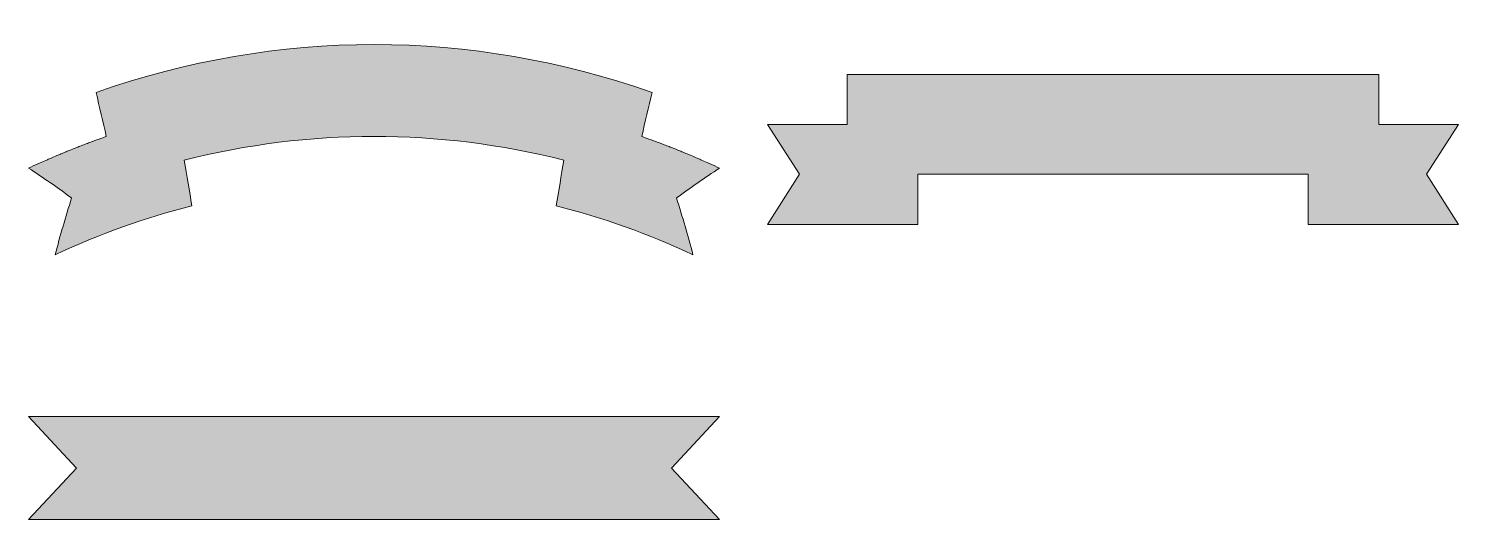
# Model space of a CAD drawing. Header units: inches. Extents: x 0 to 20.7, y -7.3 to -0.2.
import ezdxf

# ---------------------------------------------------------------- set-up
doc = ezdxf.new("R2010")
doc.units = ezdxf.units.IN
doc.header["$MEASUREMENT"] = 0
doc.layers.add('Layer 1', color=7, linetype='Continuous')

msp = doc.modelspace()

# ---------------------------------------------------------------- hatches: boundary and pattern name
at = {"layer": 'Layer 1', "true_color": 0x231f20}
h = msp.add_hatch(color=250, dxfattribs=at)
h.dxf.hatch_style = 2
edge = h.paths.add_edge_path()
edge.add_spline(control_points=[(10, -2.225), (9.955, -2.204), (9.91, -2.184), (9.864, -2.163), (9.849, -2.156), (9.834, -2.15), (9.819, -2.143), (9.789, -2.13), (9.759, -2.116), (9.728, -2.103), (9.71, -2.095), (9.693, -2.087), (9.675, -2.08), (9.647, -2.068), (9.619, -2.056), (9.592, -2.044), (9.573, -2.036), (9.554, -2.028), (9.534, -2.02), (9.508, -2.009), (9.482, -1.998), (9.455, -1.987), (9.435, -1.979), (9.415, -1.971), (9.395, -1.963), (9.37, -1.953), (9.344, -1.942), (9.318, -1.932), (9.298, -1.924), (9.277, -1.916), (9.256, -1.908), (9.231, -1.898), (9.206, -1.889), (9.181, -1.879), (9.16, -1.871), (9.139, -1.863), (9.117, -1.855), (9.093, -1.846), (9.068, -1.837), (9.044, -1.828), (9.022, -1.82), (9, -1.812), (8.978, -1.804), (8.954, -1.795), (8.93, -1.786), (8.906, -1.778), (8.896, -1.774), (8.885, -1.771), (8.875, -1.767), (8.924, -1.554), (8.974, -1.341), (9.023, -1.128), (6.394, -0.205), (3.606, -0.205), (0.977, -1.128), (1.026, -1.341), (1.076, -1.554), (1.125, -1.767), (1.115, -1.771), (1.105, -1.774), (1.095, -1.778), (1.07, -1.786), (1.046, -1.795), (1.021, -1.804), (1, -1.812), (0.978, -1.82), (0.957, -1.827), (0.932, -1.837), (0.907, -1.846), (0.882, -1.855), (0.861, -1.863), (0.84, -1.871), (0.819, -1.879), (0.794, -1.889), (0.769, -1.898), (0.743, -1.908), (0.723, -1.916), (0.702, -1.924), (0.682, -1.932), (0.656, -1.942), (0.63, -1.953), (0.604, -1.963), (0.585, -1.971), (0.565, -1.979), (0.545, -1.987), (0.518, -1.998), (0.492, -2.009), (0.465, -2.02), (0.446, -2.028), (0.427, -2.036), (0.408, -2.044), (0.38, -2.056), (0.353, -2.068), (0.325, -2.08), (0.307, -2.088), (0.289, -2.095), (0.272, -2.103), (0.241, -2.116), (0.211, -2.13), (0.18, -2.143), (0.165, -2.15), (0.15, -2.156), (0.136, -2.163), (0.09, -2.184), (0.045, -2.204), (0, -2.225), (0.212, -2.363), (0.42, -2.507), (0.622, -2.657), (0.536, -2.93), (0.457, -3.204), (0.384, -3.478), (1.032, -3.177), (1.694, -2.941), (2.364, -2.771), (2.327, -2.551), (2.29, -2.331), (2.253, -2.11), (4.065, -1.65), (5.935, -1.65), (7.747, -2.11), (7.71, -2.331), (7.673, -2.551), (7.636, -2.771), (8.306, -2.941), (8.968, -3.177), (9.616, -3.478), (9.543, -3.204), (9.464, -2.93), (9.378, -2.657), (9.58, -2.507), (9.788, -2.363), (10, -2.225)], knot_values=[0, 0, 0, 0, 0.013889, 0.013889, 0.013889, 0.027778, 0.027778, 0.027778, 0.041667, 0.041667, 0.041667, 0.055556, 0.055556, 0.055556, 0.069444, 0.069444, 0.069444, 0.083333, 0.083333, 0.083333, 0.097222, 0.097222, 0.097222, 0.111111, 0.111111, 0.111111, 0.125, 0.125, 0.125, 0.138889, 0.138889, 0.138889, 0.152778, 0.152778, 0.152778, 0.166667, 0.166667, 0.166667, 0.180556, 0.180556, 0.180556, 0.194444, 0.194444, 0.194444, 0.208333, 0.208333, 0.208333, 0.222222, 0.222222, 0.222222, 0.236111, 0.236111, 0.236111, 0.25, 0.25, 0.25, 0.263889, 0.263889, 0.263889, 0.277778, 0.277778, 0.277778, 0.291667, 0.291667, 0.291667, 0.305556, 0.305556, 0.305556, 0.319444, 0.319444, 0.319444, 0.333333, 0.333333, 0.333333, 0.347222, 0.347222, 0.347222, 0.361111, 0.361111, 0.361111, 0.375, 0.375, 0.375, 0.388889, 0.388889, 0.388889, 0.402778, 0.402778, 0.402778, 0.416667, 0.416667, 0.416667, 0.430556, 0.430556, 0.430556, 0.444444, 0.444444, 0.444444, 0.458333, 0.458333, 0.458333, 0.472222, 0.472222, 0.472222, 0.486111, 0.486111, 0.486111, 0.5, 0.5, 0.5, 0.513889, 0.513889, 0.513889, 0.527778, 0.527778, 0.527778, 0.541667, 0.541667, 0.541667, 0.555556, 0.555556, 0.555556, 0.569444, 0.569444, 0.569444, 0.583333, 0.583333, 0.583333, 0.597222, 0.597222, 0.597222, 0.611111, 0.611111, 0.611111, 0.611111], degree=3, periodic=0)
edge.add_line((10, -2.225), (10, -2.225))
h = msp.add_hatch(color=250, dxfattribs=at)
h.dxf.hatch_style = 2
h.paths.add_polyline_path([(11.846, -0.871), (11.846, -1.591), (10.694, -1.591), (11.156, -2.312), (10.694, -3.043), (12.871, -3.043), (12.871, -2.312), (18.518, -2.312), (18.518, -3.043), (20.694, -3.043), (20.233, -2.312), (20.694, -1.591), (19.543, -1.591), (19.543, -0.871)])
h = msp.add_hatch(color=250, dxfattribs=at)
h.dxf.hatch_style = 2
h.paths.add_polyline_path([(5.365, -5.821), (4.635, -5.821), (0, -5.821), (0.695, -6.566), (0, -7.31), (4.635, -7.31), (5.365, -7.31), (10, -7.31), (9.305, -6.566), (10, -5.821)])

# ---------------------------------------------------------------- linework, layer by layer
at = {"layer": 'Layer 1', "lineweight": 0}
for points in [[(11.846, -0.871), (11.846, -1.591), (10.694, -1.591), (11.156, -2.312), (10.694, -3.043), (12.871, -3.043), (12.871, -2.312), (18.518, -2.312), (18.518, -3.043), (20.694, -3.043), (20.233, -2.312), (20.694, -1.591), (19.543, -1.591), (19.543, -0.871), (11.846, -0.871)], [(5.365, -5.821), (4.635, -5.821), (0, -5.821), (0.695, -6.566), (0, -7.31), (4.635, -7.31), (5.365, -7.31), (10, -7.31), (9.305, -6.566), (10, -5.821), (5.365, -5.821)]]:
    msp.add_lwpolyline(points, dxfattribs=at)
msp.add_open_spline([(10, -2.225), (9.955, -2.204), (9.91, -2.184), (9.864, -2.163), (9.849, -2.156), (9.834, -2.15), (9.819, -2.143), (9.789, -2.13), (9.759, -2.116), (9.728, -2.103), (9.71, -2.095), (9.693, -2.087), (9.675, -2.08), (9.647, -2.068), (9.619, -2.056), (9.592, -2.044), (9.573, -2.036), (9.554, -2.028), (9.534, -2.02), (9.508, -2.009), (9.482, -1.998), (9.455, -1.987), (9.435, -1.979), (9.415, -1.971), (9.395, -1.963), (9.37, -1.953), (9.344, -1.942), (9.318, -1.932), (9.298, -1.924), (9.277, -1.916), (9.256, -1.908), (9.231, -1.898), (9.206, -1.889), (9.181, -1.879), (9.16, -1.871), (9.139, -1.863), (9.117, -1.855), (9.093, -1.846), (9.068, -1.837), (9.044, -1.828), (9.022, -1.82), (9, -1.812), (8.978, -1.804), (8.954, -1.795), (8.93, -1.786), (8.906, -1.778), (8.896, -1.774), (8.885, -1.771), (8.875, -1.767), (8.924, -1.554), (8.974, -1.341), (9.023, -1.128), (6.394, -0.205), (3.606, -0.205), (0.977, -1.128), (1.026, -1.341), (1.076, -1.554), (1.125, -1.767), (1.115, -1.771), (1.105, -1.774), (1.095, -1.778), (1.07, -1.786), (1.046, -1.795), (1.021, -1.804), (1, -1.812), (0.978, -1.82), (0.957, -1.827), (0.932, -1.837), (0.907, -1.846), (0.882, -1.855), (0.861, -1.863), (0.84, -1.871), (0.819, -1.879), (0.794, -1.889), (0.769, -1.898), (0.743, -1.908), (0.723, -1.916), (0.702, -1.924), (0.682, -1.932), (0.656, -1.942), (0.63, -1.953), (0.604, -1.963), (0.585, -1.971), (0.565, -1.979), (0.545, -1.987), (0.518, -1.998), (0.492, -2.009), (0.465, -2.02), (0.446, -2.028), (0.427, -2.036), (0.408, -2.044), (0.38, -2.056), (0.353, -2.068), (0.325, -2.08), (0.307, -2.088), (0.289, -2.095), (0.272, -2.103), (0.241, -2.116), (0.211, -2.13), (0.18, -2.143), (0.165, -2.15), (0.15, -2.156), (0.136, -2.163), (0.09, -2.184), (0.045, -2.204), (0, -2.225), (0.212, -2.363), (0.42, -2.507), (0.622, -2.657), (0.536, -2.93), (0.457, -3.204), (0.384, -3.478), (1.032, -3.177), (1.694, -2.941), (2.364, -2.771), (2.327, -2.551), (2.29, -2.331), (2.253, -2.11), (4.065, -1.65), (5.935, -1.65), (7.747, -2.11), (7.71, -2.331), (7.673, -2.551), (7.636, -2.771), (8.306, -2.941), (8.968, -3.177), (9.616, -3.478), (9.543, -3.204), (9.464, -2.93), (9.378, -2.657), (9.58, -2.507), (9.788, -2.363), (10, -2.225)], degree=3, knots=[0, 0, 0, 0, 1, 1, 1, 2, 2, 2, 3, 3, 3, 4, 4, 4, 5, 5, 5, 6, 6, 6, 7, 7, 7, 8, 8, 8, 9, 9, 9, 10, 10, 10, 11, 11, 11, 12, 12, 12, 13, 13, 13, 14, 14, 14, 15, 15, 15, 16, 16, 16, 17, 17, 17, 18, 18, 18, 19, 19, 19, 20, 20, 20, 21, 21, 21, 22, 22, 22, 23, 23, 23, 24, 24, 24, 25, 25, 25, 26, 26, 26, 27, 27, 27, 28, 28, 28, 29, 29, 29, 30, 30, 30, 31, 31, 31, 32, 32, 32, 33, 33, 33, 34, 34, 34, 35, 35, 35, 36, 36, 36, 37, 37, 37, 38, 38, 38, 39, 39, 39, 40, 40, 40, 41, 41, 41, 42, 42, 42, 43, 43, 43, 44, 44, 44, 44], dxfattribs=at)

doc.saveas('drawing.dxf')
